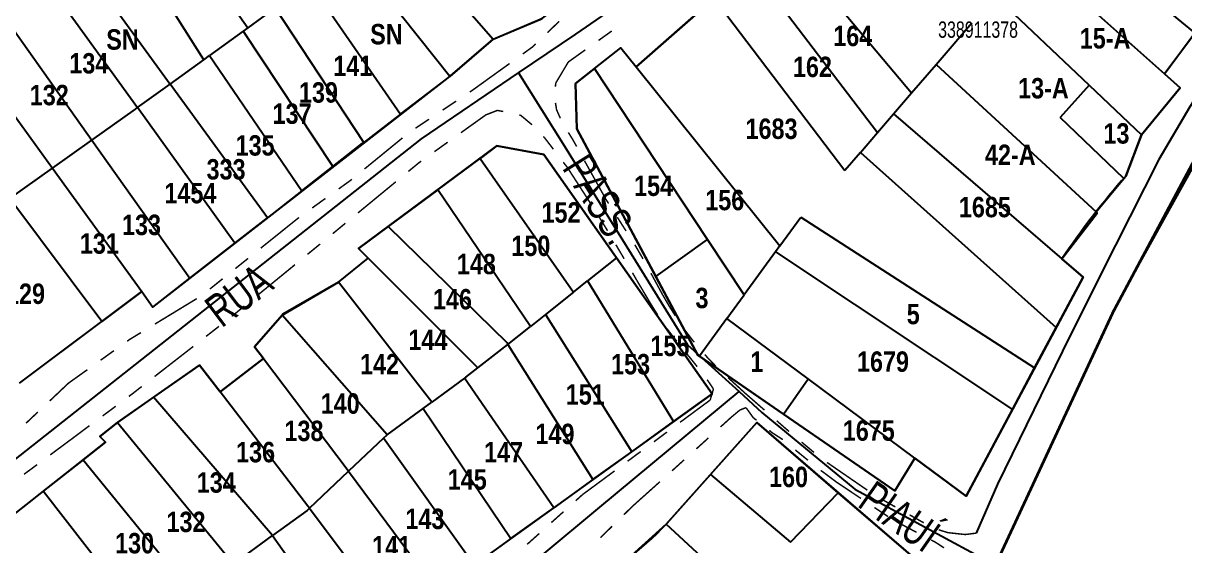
# Model space of a CAD drawing. Extents: x 204256 to 207861, y 4845615 to 4848347.
# Drawn here: x 207319.8 to 207462.1, y 4847288.9 to 4847353 of the extents above; entities that cross this region are included whole.
import ezdxf
from ezdxf.enums import TextEntityAlignment as Align

# ---------------------------------------------------------------- set-up
doc = ezdxf.new("R2010")
doc.units = 0
doc.header["$LTSCALE"] = 1.5
doc.header["$MEASUREMENT"] = 0
doc.linetypes.add('PHANTOMX2', pattern=[5, 2.5, -0.5, 0.5, -0.5, 0.5, -0.5])
for name, color, linetype in [('CD-MALHA-LOTES', 40, 'CONTINUOUS'), ('CD_TXT_QUADRA', 7, 'CONTINUOUS'), ('LM-LIM-SETOR-FISCAL', 7, 'CONTINUOUS'), ('LM-LIMITE-MUNICIPAL', 2, 'CONTINUOUS'), ('RU-QUADRAS', 210, 'CONTINUOUS'), ('SV-EIXO-ROD-ESTR', 7, 'CONTINUOUS'), ('SV-EIXO-RUA-N-PAV', 6, 'CONTINUOUS'), ('SV-EST-MUNIC-PAV', 20, 'CONTINUOUS'), ('SV-RUA-NAO-PAV-S-GUIA-C-GUIA', 7, 'PHANTOMX2'), ('SV-TXT-RUA-N-PAV-S-GUIA-C-GUIA', 7, 'CONTINUOUS'), ('Th_NmrPort', 7, 'CONTINUOUS')]:
    doc.layers.add(name, color=color, linetype=linetype)
doc.styles.add('ARIAL', font='ARIAL.TTF')
doc.styles.get("Standard").update_dxf_attribs({"font": 'swisscbo.ttf'})
doc.linetypes.add('Limite', pattern='A,20,-3,[130,ltypeshp.shx,S=6.35,R=0,X=0,Y=0],-3,20', length=46)

msp = doc.modelspace()

# ---------------------------------------------------------------- linework, layer by layer
at = {"layer": 'CD-MALHA-LOTES', "linetype": 'Continuous'}
for p, q in [((207335.67, 4847369.13), (207347.28, 4847352.4)), ((207365, 4847365.2), (207377.35, 4847351.03)), ((207463.39, 4847351.78), (207446.85, 4847365.44)), ((207341.88, 4847348.49), (207332.15, 4847363.91)), ((207412.74, 4847363.37), (207428.66, 4847344.44)), ((207372.03, 4847346.45), (207360.02, 4847361.6)), ((207326.75, 4847360.68), (207337.77, 4847345.52)), ((207443.3, 4847361.4), (207459.65, 4847346.77)), ((207322.05, 4847358.9), (207333.76, 4847342.63)), ((207408.91, 4847360), (207424.47, 4847339.57)), ((207354.89, 4847357.89), (207366, 4847341.81)), ((207404.44, 4847356.05), (207394.9, 4847347.61)), ((207404.44, 4847356.05), (207420.48, 4847334.93)), ((207450.41, 4847345.4), (207438.9, 4847356.36)), ((207316.43, 4847355.13), (207328.17, 4847338.64)), ((207350.66, 4847354.84), (207347.28, 4847352.4)), ((207361.5, 4847338.37), (207350.66, 4847354.84)), ((207431.65, 4847347.91), (207436.05, 4847353.02)), ((207311.34, 4847351.77), (207323.33, 4847335.21)), ((207346.7, 4847351.98), (207342.58, 4847349)), ((207347.28, 4847352.4), (207346.7, 4847351.98)), ((207346.7, 4847351.98), (207357.71, 4847335.41)), ((207459.65, 4847346.77), (207463.39, 4847351.78)), ((207377.35, 4847351.03), (207372.03, 4847346.45)), ((207341.88, 4847348.49), (207342.58, 4847349)), ((207342.58, 4847349), (207353.91, 4847332.45)), ((207389.77, 4847347.42), (207393.03, 4847349.96)), ((207393.03, 4847349.96), (207394.9, 4847347.61)), ((207337.77, 4847345.52), (207341.88, 4847348.49)), ((207403.64, 4847326.46), (207389.77, 4847347.42)), ((207394.9, 4847347.61), (207412.49, 4847325.68)), ((207428.66, 4847344.44), (207431.65, 4847347.91)), ((207431.65, 4847347.91), (207451.26, 4847329.84)), ((207333.76, 4847342.63), (207337.77, 4847345.52)), ((207349.68, 4847329.14), (207337.77, 4847345.52)), ((207426.43, 4847341.85), (207428.66, 4847344.44)), ((207450.41, 4847345.4), (207446.87, 4847341.4)), ((207450.41, 4847345.4), (207456.83, 4847339.29)), ((207345.7, 4847326.03), (207333.76, 4847342.63)), ((207366, 4847341.81), (207361.5, 4847338.37)), ((207424.47, 4847339.57), (207426.43, 4847341.85)), ((207426.43, 4847341.85), (207447.08, 4847324.09)), ((207454.66, 4847333.95), (207446.87, 4847341.4)), ((207422.37, 4847337.13), (207424.47, 4847339.57)), ((207323.33, 4847335.21), (207328.17, 4847338.64)), ((207328.17, 4847338.64), (207340.2, 4847321.74)), ((207370.56, 4847332.55), (207375.76, 4847336.4)), ((207375.76, 4847336.4), (207387.2, 4847320)), ((207422.37, 4847337.13), (207420.48, 4847334.93)), ((207422.37, 4847337.13), (207446.37, 4847315.68)), ((207318.13, 4847331.51), (207323.33, 4847335.21)), ((207323.33, 4847335.21), (207334.28, 4847320.09)), ((207353.91, 4847332.45), (207357.71, 4847335.41)), ((207451.26, 4847329.84), (207454.66, 4847333.95)), ((207353.91, 4847332.45), (207349.68, 4847329.14)), ((207370.56, 4847332.55), (207364.48, 4847328.04)), ((207381.93, 4847315.8), (207370.56, 4847332.55)), ((207329.39, 4847316.43), (207318.13, 4847331.51)), ((207345.7, 4847326.03), (207349.68, 4847329.14)), ((207412.49, 4847325.68), (207415.06, 4847329.2)), ((207415.06, 4847329.2), (207443.73, 4847310.74)), ((207364.48, 4847328.04), (207379.04, 4847313.84)), ((207340.2, 4847321.74), (207345.7, 4847326.03)), ((207397.29, 4847321.94), (207403.64, 4847326.46)), ((207408.12, 4847319.68), (207403.64, 4847326.46)), ((207411.98, 4847324.97), (207408.12, 4847319.68)), ((207412.49, 4847325.68), (207411.98, 4847324.97)), ((207411.98, 4847324.97), (207441.01, 4847305.64)), ((207358.41, 4847321.25), (207362.04, 4847324.19)), ((207362.04, 4847324.19), (207369.28, 4847316.95)), ((207392.49, 4847324.21), (207388.94, 4847321.39)), ((207335.66, 4847318.19), (207340.2, 4847321.74)), ((207397.29, 4847321.94), (207402.47, 4847312.27)), ((207369.83, 4847306.53), (207358.41, 4847321.25)), ((207387.2, 4847320), (207388.94, 4847321.39)), ((207388.94, 4847321.39), (207399.47, 4847304.15)), ((207334.28, 4847320.09), (207329.39, 4847316.43)), ((207334.28, 4847320.09), (207335.66, 4847318.19)), ((207387.2, 4847320), (207383.78, 4847317.27)), ((207406, 4847316.77), (207408.12, 4847319.68)), ((207319.29, 4847308.87), (207329.39, 4847316.43)), ((207364.37, 4847302.53), (207351.48, 4847317.21)), ((207369.28, 4847316.95), (207375.5, 4847310.75)), ((207383.78, 4847317.27), (207381.93, 4847315.8)), ((207383.78, 4847317.27), (207394.34, 4847300.46)), ((207406, 4847316.77), (207402.64, 4847312.15)), ((207415.97, 4847309.37), (207406, 4847316.77)), ((207379.18, 4847313.61), (207381.93, 4847315.8)), ((207443.73, 4847310.74), (207446.37, 4847315.68)), ((207375.5, 4847310.75), (207379.18, 4847313.61)), ((207379.04, 4847313.84), (207379.18, 4847313.61)), ((207379.18, 4847313.61), (207389.58, 4847297.04)), ((207349.2, 4847311.87), (207343.89, 4847307.78)), ((207349.2, 4847311.87), (207359.46, 4847298.31)), ((207402.47, 4847312.27), (207402.64, 4847312.15)), ((207402.64, 4847312.15), (207412.94, 4847305.07)), ((207374.01, 4847309.59), (207375.5, 4847310.75)), ((207441.01, 4847305.64), (207443.73, 4847310.74)), ((207373.83, 4847309.46), (207369.83, 4847306.53)), ((207374.01, 4847309.59), (207373.83, 4847309.46)), ((207384.79, 4847293.6), (207373.83, 4847309.46)), ((207412.94, 4847305.07), (207415.97, 4847309.37)), ((207429.04, 4847299.66), (207415.97, 4847309.37)), ((207350.32, 4847290.17), (207335.71, 4847307.13)), ((207368.78, 4847305.75), (207369.83, 4847306.53)), ((207364.37, 4847302.53), (207368.78, 4847305.75)), ((207368.78, 4847305.75), (207379.52, 4847289.81)), ((207412.94, 4847305.07), (207426.59, 4847295.68)), ((207435.33, 4847294.99), (207441.01, 4847305.64)), ((207331.31, 4847304.04), (207345.47, 4847286.8)), ((207394.34, 4847300.46), (207399.47, 4847304.15)), ((207363.93, 4847302.12), (207359.64, 4847298.06)), ((207363.93, 4847302.12), (207364.37, 4847302.53)), ((207375.02, 4847286.57), (207363.93, 4847302.12)), ((207389.58, 4847297.04), (207394.34, 4847300.46)), ((207327.1, 4847299.48), (207322.2, 4847295.62)), ((207327.1, 4847299.48), (207340.52, 4847283.03)), ((207426.59, 4847295.68), (207429.04, 4847299.66)), ((207429.04, 4847299.66), (207435.33, 4847294.99)), ((207354.84, 4847293.53), (207359.64, 4847298.06)), ((207359.46, 4847298.31), (207359.64, 4847298.06)), ((207359.64, 4847298.06), (207370.56, 4847283.36)), ((207404.01, 4847297.67), (207413.8, 4847289.38)), ((207389.58, 4847297.04), (207384.79, 4847293.6)), ((207322.2, 4847295.62), (207317.12, 4847291.61)), ((207335.07, 4847279.06), (207322.2, 4847295.62)), ((207413.8, 4847289.38), (207419.65, 4847295.43)), ((207429.4, 4847287.03), (207419.65, 4847295.43)), ((207354.56, 4847293.26), (207350.32, 4847290.17)), ((207354.84, 4847293.53), (207354.56, 4847293.26)), ((207354.84, 4847293.53), (207366.04, 4847278.61)), ((207379.52, 4847289.81), (207384.79, 4847293.6)), ((207415.32, 4847276.14), (207398.57, 4847291.58)), ((207345.55, 4847286.69), (207350.32, 4847290.17)), ((207350.32, 4847290.17), (207361.71, 4847274.09)), ((207379.52, 4847289.81), (207375.02, 4847286.57))]:
    msp.add_line(p, q, dxfattribs=at)
for points in [[(207377.35, 4847351.03), (207383.21, 4847353.45), (207383.41, 4847353.6)], [(207389.77, 4847347.42), (207387.44, 4847345.6), (207387.61, 4847340.02), (207397.29, 4847321.94)], [(207366, 4847341.81), (207371.85, 4847346.29), (207372.03, 4847346.45)], [(207456.83, 4847339.29), (207461.56, 4847345.06), (207459.65, 4847346.77)], [(207328.17, 4847338.64), (207333.5, 4847342.44), (207333.76, 4847342.63)], [(207454.66, 4847333.95), (207454.91, 4847334.24), (207456.83, 4847339.29)], [(207357.71, 4847335.41), (207361.36, 4847338.26), (207361.5, 4847338.37)], [(207392.49, 4847324.21), (207383.58, 4847336.88), (207377.82, 4847337.93), (207375.76, 4847336.4)], [(207447.08, 4847324.09), (207451.42, 4847329.7), (207451.26, 4847329.84)], [(207364.48, 4847328.04), (207360.86, 4847325.36), (207362.04, 4847324.19)], [(207399.47, 4847304.15), (207404.21, 4847307.56), (207392.49, 4847324.21)], [(207446.37, 4847315.68), (207449.67, 4847321.86), (207447.08, 4847324.09)], [(207358.41, 4847321.25), (207351.59, 4847317.33), (207351.48, 4847317.21)], [(207351.48, 4847317.21), (207348.1, 4847313.32), (207349.2, 4847311.87)], [(207343.89, 4847307.78), (207341.37, 4847311.06), (207335.71, 4847307.13)], [(207354.65, 4847293.78), (207343.89, 4847307.78)], [(207335.71, 4847307.13), (207331.58, 4847304.25), (207331.31, 4847304.04)], [(207331.31, 4847304.04), (207329.13, 4847302.33), (207329.83, 4847301.63), (207327.1, 4847299.48)], [(207419.65, 4847295.43), (207409.68, 4847304.03), (207404.01, 4847297.67)], [(207404.01, 4847297.67), (207398.67, 4847291.67), (207398.57, 4847291.58)], [(207354.84, 4847293.53), (207354.65, 4847293.78)], [(207398.57, 4847291.58), (207393.86, 4847287.32), (207393.75, 4847287.25)]]:
    msp.add_lwpolyline(points, dxfattribs=at)
at = {"layer": 'LM-LIM-SETOR-FISCAL', "linetype": 'Limite', "ltscale": 0.1, "const_width": 0.13, "flags": 128}
msp.add_lwpolyline([(204255.91, 4845774.54), (204446.84, 4845974), (204535.1, 4846039.96), (204560.77, 4846069.41), (204570.54, 4846097.54), (204632.4, 4846153.82), (204654.94, 4846153.05), (205078.23, 4846433.21), (204983.84, 4846565.04), (204273.38, 4846554.21), (204347.03, 4846594.12), (204378.32, 4846626.2), (204398.13, 4846660.67), (204526.98, 4846971.03), (204438.64, 4847114.19), (204402.08, 4847237.98), (204373.18, 4847447.79), (204373.2, 4847552.6), (204365.79, 4847552.5), (205446.22, 4847576.17), (205460.3, 4847496.97), (205556.14, 4847515.7), (205660.88, 4847539.89), (205654.63, 4847591.47), (205807.66, 4847598.84), (205876.3, 4847605.11), (205880.92, 4847594.37), (205947.96, 4847607.22), (205959.47, 4847609.16), (205968.56, 4847603.73), (205972.79, 4847599.34), (206017.95, 4847599.66), (206211.07, 4847610.99), (206253.35, 4847609.47), (206274.49, 4847604.21), (206283.85, 4847619.28), (206186.17, 4847750.07), (206524.96, 4848001.52), (206519.68, 4848013.26), (206960.49, 4848346.74), (206966.87, 4848336.83), (206987.16, 4848307.84), (207005.71, 4848281.99), (207017.4, 4848267.11), (206974.73, 4848235.13), (206955.48, 4848219.86), (206950.26, 4848216.07), (206955.58, 4848209.27), (206959.42, 4848202.77), (206982.67, 4848172.12), (206995.35, 4848155.22), (207005.92, 4848142.54), (207020.41, 4848120.82), (207031.95, 4848105.77), (207060.87, 4848065.4), (207066.5, 4848058.01), (207069.11, 4848053.33), (207069.26, 4848049.8), (207069.37, 4848045.04), (207075.04, 4848034.33), (207087.01, 4848019.05), (207090.77, 4848014.03), (207100.06, 4848001.48), (207111.59, 4847986.15), (207126.09, 4847965.9), (207130.37, 4847960.22), (207134.22, 4847955.66), (207145.03, 4847940.16), (207159.13, 4847921.36), (207169.47, 4847906.92), (207186.34, 4847883.83), (207193.03, 4847885.67), (207202.51, 4847892.47), (207242.67, 4847921.29), (207248.23, 4847915.4), (207260.72, 4847896.98), (207285.87, 4847860.83), (207310.76, 4847826.26), (207315.6, 4847819.35), (207328.91, 4847799.72), (207333.8, 4847793.43), (207340.01, 4847785.42), (207350.49, 4847771.92), (207365.1, 4847750.55), (207367.63, 4847745.51), (207368.81, 4847743.14), (207390.62, 4847713.26), (207400.06, 4847698.96), (207410.24, 4847685.38), (207427.79, 4847661.69), (207431.06, 4847656.73), (207440.44, 4847642.51), (207457.67, 4847619.01), (207463.75, 4847610.71), (207498.88, 4847562.81), (207506.17, 4847553.18), (207511.91, 4847545.61), (207531.85, 4847519.47), (207540.14, 4847507.78), (207556.36, 4847486.66), (207571.87, 4847465.34), (207564.83, 4847458.43), (207551.89, 4847445.71), (207534.74, 4847428.33), (207518.94, 4847409.14), (207499.11, 4847384.81), (207498.17, 4847383.65), (207496.47, 4847381.56), (207486.15, 4847368.88), (207482.26, 4847364.11), (207477.47, 4847358.01), (207465.6, 4847339.64), (207465.56, 4847339.57), (207453.37, 4847317.61), (207438.93, 4847286.56), (207430.8, 4847269.09), (207410.93, 4847225.64), (207406.21, 4847217.15), (207396.71, 4847200.13), (207391.02, 4847192.25), (207379.11, 4847175.75), (207360.52, 4847152.72), (207355.52, 4847146.52), (207336.47, 4847121.03), (207323.47, 4847103.64), (207318.06, 4847094.89), (207310.15, 4847082.08), (207305.19, 4847073.38), (207304.65, 4847072.43), (207303.79, 4847070.78), (207287.7, 4847039.93), (207271.61, 4847010.96), (207261.28, 4846991.91), (207237.73, 4846950.07), (207236, 4846947.01), (207246.02, 4846928.73), (207251.02, 4846918.92), (207261.83, 4846899.5), (207265.63, 4846893.3), (207284.85, 4846863.07), (207289.66, 4846855.66), (207307.47, 4846827.84), (207314.88, 4846816.63), (207320.06, 4846808.15), (207332.53, 4846791.25), (207339.11, 4846782.58), (207345.12, 4846773.87), (207348.76, 4846768.8), (207357.76, 4846756.36), (207363.08, 4846749.04), (207366.95, 4846743.73), (207375.37, 4846734.54), (207383.22, 4846728.41), (207384.7, 4846727.73), (207392.17, 4846724.3), (207394.9, 4846723.05), (207402.49, 4846720.73), (207417.51, 4846716.14), (207437.03, 4846709.56), (207455.89, 4846703.64), (207460.62, 4846701.8), (207464.4, 4846700.29), (207467.39, 4846699.09), (207481.11, 4846693.55), (207488.13, 4846690.92), (207492.95, 4846689.16), (207510.17, 4846679.84), (207529.47, 4846668.22), (207543.72, 4846659.45), (207561.49, 4846646.95), (207570.84, 4846639.98), (207577.05, 4846635.29), (207586.86, 4846628.1), (207606.11, 4846612.63), (207623.66, 4846599.69), (207639.45, 4846588.94), (207662.08, 4846572.67), (207671.27, 4846565.58), (207685.28, 4846561.61), (207697.24, 4846558.13), (207709.78, 4846554.65), (207731.23, 4846549.14), (207735.6, 4846547.91), (207745.02, 4846545.25), (207762.81, 4846541.24), (207775.65, 4846538.39), (207787.75, 4846535.54), (207783.77, 4846513.63), (207781.5, 4846502.37), (207779.56, 4846492.81), (207778.5, 4846480), (207783.13, 4846476.08), (207788.36, 4846474.34), (207788.71, 4846474.22), (207798.97, 4846471.45), (207842.08, 4846460.36), (207844.37, 4846459.93), (207847.21, 4846459.39), (207851.95, 4846457.87), (207854.6, 4846457.02), (207858.96, 4846455.96), (207860.74, 4846451.34), (207859.67, 4846437.09), (207856.83, 4846420), (207854.33, 4846403.63), (207846.53, 4846396.15), (207836.81, 4846356.4), (207833.21, 4846341.98), (207827.16, 4846317.88), (207806.6, 4846238.03), (207795.3, 4846194.29), (207792.57, 4846183.36), (207787.76, 4846165.39), (207754.01, 4846025.3), (207739.36, 4845961), (207739.21, 4845960.34), (207737.77, 4845953.31), (207733.28, 4845938.2), (207726.95, 4845910.14), (207723, 4845891.36), (207741.21, 4845886.65), (207760.55, 4845879.79), (207773.24, 4845875.33), (207781.18, 4845873.09), (207785.9, 4845871.77), (207797.77, 4845868.36), (207799.24, 4845867.93), (207814.84, 4845863.98), (207831.48, 4845857.74), (207850.72, 4845850.88), (207842.01, 4845830.09), (207833.57, 4845800.72), (207825.14, 4845777.91), (207814.83, 4845746.81), (207813.3, 4845742.3), (207812.54, 4845740.05), (207809.34, 4845729.53), (207804.2, 4845714.63), (207791.7, 4845677.75), (207783.5, 4845679.57), (207766.81, 4845685.02), (207754.43, 4845688.82), (207739.64, 4845691.3), (207722.13, 4845693.94), (207717.1, 4845694.68), (207690.08, 4845700.62), (207680.08, 4845702.89), (207670.03, 4845704.98), (207667.81, 4845700.16), (207660.99, 4845676.98), (207660.54, 4845673.8), (207657.39, 4845659.57), (207656.59, 4845656.53), (207655.95, 4845653.98), (207650.56, 4845639.59), (207647.27, 4845633.02), (207644.17, 4845622.85), (207641.37, 4845615.1), (207618.1, 4845615.4), (207601.33, 4845615.86), (207592.93, 4845615.82), (207543.69, 4845617.43), (207493.78, 4845618.83), (207471.28, 4845620.61), (207442.67, 4845621.38), (207409.05, 4845621.45), (207395.8, 4845621.64), (207345.61, 4845622.76), (207297.34, 4845623.66), (207294.87, 4845656.58), (207289.29, 4845728.51), (207262.54, 4845726.7), (207256.04, 4845726.92), (207223.17, 4845727.38), (207195.16, 4845729.67), (207135.61, 4845730.44), (207094.04, 4845731.93), (207071.52, 4845732.83), (207036.85, 4845734.18), (207004.87, 4845734.18), (206995.29, 4845734.45), (206955.41, 4845735.22), (205304.22, 4845806.54), (205065.89, 4845798.29), (204762.24, 4845774.02), (204255.91, 4845774.54)], close=True, dxfattribs=at)
at = {"layer": 'LM-LIMITE-MUNICIPAL'}
msp.add_lwpolyline([(207463.49, 4847336.55, 0.35, 0.35, 0), (207453.37, 4847317.61, 0.35, 0.35, 0), (207438.93, 4847286.56, 0.35, 0.35, 0), (207430.8, 4847269.09, 0.35, 0.35, 0), (207410.93, 4847225.64, 0.35, 0.35, 0), (207406.21, 4847217.15, 0.35, 0.35, 0), (207396.71, 4847200.13, 0.35, 0.35, 0), (207391.02, 4847192.25, 0.35, 0.35, 0), (207379.11, 4847175.75, 0.35, 0.35, 0), (207360.52, 4847152.72, 0.35, 0.35, 0), (207355.52, 4847146.52, 0.35, 0.35, 0), (207336.47, 4847121.03, 0.35, 0.35, 0), (207323.47, 4847103.64, 0.35, 0.35, 0), (207319.76, 4847097.32, 0.35, 0.35, 0), (207318.06, 4847094.89, 0.35, 0.35, 0), (207312.46, 4847086.85, 0.35, 0.35, 0), (207305.19, 4847073.38, 0.35, 0.35, 0), (207303.79, 4847070.78, 0.35, 0.35, 0), (207285.79, 4847037.4, 0.35, 0.35, 0), (207271.61, 4847010.96, 0.35, 0.35, 0), (207261.28, 4846991.91, 0.35, 0.35, 0), (207237.73, 4846950.07, 0.35, 0.35, 0), (207236, 4846947.01, 0.35, 0.35, 0)], format="xyseb", dxfattribs=at)
at = {"layer": 'RU-QUADRAS', "color": 6, "linetype": 'Continuous'}
for points in [[(207319.29, 4847308.87), (207334.28, 4847320.09), (207335.66, 4847318.19), (207371.85, 4847346.29), (207377.35, 4847351.03), (207383.41, 4847353.6), (207445.67, 4847399.83), (207446.33, 4847398.95), (207457.51, 4847406.8), (207433.04, 4847436.47, -0.019729), (207408.9, 4847420.52), (207383.74, 4847400.69, 0.032816), (207362.74, 4847389.28), (207354.2, 4847382.74), (207343.82, 4847376.99), (207338.99, 4847373.49), (207335.67, 4847369.13), (207330.95, 4847365.81), (207332.15, 4847363.91), (207326.75, 4847360.68), (207325.79, 4847361.99), (207321.77, 4847358.67), (207305.68, 4847348.02, -0.019103)], [(207388.12, 4847283.66, 0.08231), (207398.57, 4847291.58), (207409.68, 4847304.03), (207429.4, 4847287.03)]]:
    msp.add_lwpolyline(points, format="xyb", dxfattribs=at)
msp.add_lwpolyline([(207387.44, 4847345.6), (207393.03, 4847349.96), (207394.9, 4847347.62), (207412.74, 4847363.37), (207423.5, 4847369.87), (207442.33, 4847383.96), (207442.99, 4847383.1), (207450.29, 4847388.44), (207468.2, 4847404.73), (207491.62, 4847386.23), (207468.9, 4847355.17), (207467.08, 4847356.69), (207459.65, 4847346.77), (207461.56, 4847345.06), (207456.84, 4847339.3), (207454.91, 4847334.24, 0.031965), (207447.08, 4847324.09), (207449.67, 4847321.86), (207435.33, 4847294.99), (207429.04, 4847299.66), (207426.59, 4847295.68), (207402.47, 4847312.27), (207387.61, 4847340.02)], format="xyb", close=True, dxfattribs=at)
msp.add_lwpolyline([(207302.38, 4847279.99), (207329.83, 4847301.63), (207329.13, 4847302.33), (207331.31, 4847304.04), (207341.37, 4847311.06), (207343.89, 4847307.78), (207349.2, 4847311.87), (207348.1, 4847313.32), (207351.48, 4847317.21), (207358.41, 4847321.25), (207362.03, 4847324.18), (207360.86, 4847325.36), (207377.82, 4847337.93), (207383.58, 4847336.88), (207404.21, 4847307.56), (207370.47, 4847283.3)], dxfattribs=at)
at = {"layer": 'SV-EIXO-ROD-ESTR'}
msp.add_lwpolyline([(207236, 4846947.01), (207237.73, 4846950.07), (207261.28, 4846991.91), (207271.61, 4847010.96), (207310.15, 4847082.08), (207323.47, 4847103.64), (207336.47, 4847121.03), (207355.52, 4847146.52), (207360.52, 4847152.72), (207379.11, 4847175.75), (207391.02, 4847192.25), (207396.71, 4847200.13), (207406.21, 4847217.15), (207410.93, 4847225.64), (207430.8, 4847269.09), (207432.85, 4847273.5), (207438.93, 4847286.56), (207453.37, 4847317.61), (207458.89, 4847327.72), (207466.69, 4847341.99)], dxfattribs=at)
at = {"layer": 'SV-EIXO-RUA-N-PAV'}
for points in [[(206973.92, 4847052.6), (207007.77, 4847071.57), (207031.38, 4847085.44), (207061.56, 4847107.43), (207075.08, 4847119.32), (207099.59, 4847137.26), (207126.44, 4847154.92), (207131.52, 4847158.96), (207136.17, 4847162.67), (207165.1, 4847182.85), (207222.5, 4847227.45), (207259.62, 4847254.66), (207315.67, 4847297.11), (207368.56, 4847338.82), (207380.48, 4847346.88), (207387.48, 4847351.62), (207421.45, 4847375.05), (207445.06, 4847393.97), (207461.1, 4847404.33), (207465.04, 4847406.96), (207469.75, 4847410.1), (207478.22, 4847420.01), (207488.67, 4847429.56), (207503.99, 4847444.34)], [(207380.48, 4847346.88), (207386.1, 4847337.89), (207401.2, 4847313.54), (207407.51, 4847307.82), (207410.31, 4847305.28), (207421.7, 4847295.88), (207438.93, 4847286.56)], [(206993.44, 4847007.96), (207006.66, 4847014.41), (207040.55, 4847034.35), (207073.87, 4847057.13), (207114.88, 4847086.18), (207151.06, 4847113.53), (207154.67, 4847116.19), (207161.88, 4847121.5), (207174.13, 4847130.62), (207182.67, 4847138.59), (207237.5, 4847176.61), (207273.95, 4847205.38), (207301.01, 4847223.04), (207348.01, 4847258.35), (207390.44, 4847293.67), (207407.51, 4847307.82)]]:
    msp.add_lwpolyline(points, dxfattribs=at)
at = {"layer": 'SV-EST-MUNIC-PAV'}
msp.add_lwpolyline([(207493.62, 4847383.83), (207482.16, 4847369.29), (207473.78, 4847358.74), (207466.68, 4847348.78), (207462.74, 4847342.73), (207458.95, 4847336.29), (207453.63, 4847325.78), (207448, 4847314.53), (207441.87, 4847301.98), (207439.19, 4847296.48), (207436.57, 4847290.48)], dxfattribs=at)
at = {"layer": 'SV-RUA-NAO-PAV-S-GUIA-C-GUIA', "const_width": 0.18}
for points in [[(207384.01, 4847351.81), (207385.45, 4847353.2)], [(207391.9, 4847352.02), (207390.28, 4847350.86)], [(207381.8, 4847349.79), (207382.21, 4847350.08)], [(207382.21, 4847350.08), (207382.57, 4847350.43)], [(207380.99, 4847349.2), (207381.8, 4847349.79)], [(207388.65, 4847349.7), (207387.02, 4847348.54)], [(207374.74, 4847344.7), (207379.37, 4847348.03)], [(207386.58, 4847348.23), (207385.32, 4847346.12)], [(207387.02, 4847348.54), (207386.58, 4847348.23)], [(207385.32, 4847346.12), (207385.03, 4847345.63)], [(207374.5, 4847344.54), (207374.74, 4847344.7)], [(207385.03, 4847345.63), (207384.99, 4847345.2)], [(207371.17, 4847342.32), (207372.83, 4847343.43)], [(207385, 4847343.21), (207385.13, 4847342.38)], [(207375.85, 4847341.3), (207376.47, 4847341.74)], [(207376.47, 4847341.74), (207377.63, 4847342.19)], [(207377.63, 4847342.19), (207377.88, 4847342.29)], [(207377.88, 4847342.29), (207378.59, 4847342.15)], [(207380.55, 4847341.74), (207380.72, 4847341.7)], [(207380.72, 4847341.7), (207382.12, 4847340.53)], [(207385.13, 4847342.38), (207385.6, 4847341.32)], [(207367.84, 4847340.1), (207369.5, 4847341.21)], [(207373.41, 4847339.55), (207375.85, 4847341.3)], [(207361.59, 4847335.11), (207366.24, 4847338.91)], [(207383.51, 4847339.1), (207383.64, 4847338.96)], [(207383.64, 4847338.96), (207384.12, 4847338.34)], [(207386.58, 4847339.58), (207387.11, 4847338.73)], [(207387.11, 4847338.73), (207387.11, 4847338.73)], [(207387.11, 4847338.73), (207387.11, 4847338.73)], [(207387.11, 4847338.73), (207387.59, 4847337.86)], [(207370.16, 4847337.23), (207371.79, 4847338.39)], [(207384.12, 4847338.34), (207384.74, 4847337.53)], [(207367.75, 4847335.45), (207368.26, 4847335.87)], [(207368.26, 4847335.87), (207368.53, 4847336.06)], [(207385.96, 4847335.94), (207386.46, 4847335.29)], [(207388.56, 4847336.11), (207390.99, 4847331.74)], [(207366.97, 4847334.81), (207367.75, 4847335.45)], [(207386.46, 4847335.29), (207389.27, 4847330.94)], [(207358.43, 4847332.67), (207359.24, 4847333.25)], [(207359.24, 4847333.25), (207360, 4847333.8)], [(207360, 4847333.8), (207360.05, 4847333.84)], [(207360.8, 4847329.73), (207365.43, 4847333.54)], [(207390.99, 4847331.74), (207391.14, 4847331.46)], [(207355.18, 4847330.33), (207356.8, 4847331.5)], [(207391.14, 4847331.46), (207391.51, 4847330.88)], [(207352.78, 4847328.54), (207353.48, 4847329.1)], [(207353.48, 4847329.1), (207353.56, 4847329.16)], [(207390.34, 4847329.25), (207390.86, 4847328.39)], [(207392.58, 4847329.19), (207393.65, 4847327.51)], [(207348.88, 4847325.41), (207352.78, 4847328.54)], [(207357.71, 4847327.19), (207359.25, 4847328.46)], [(207390.86, 4847328.39), (207390.97, 4847328.22)], [(207390.97, 4847328.22), (207391.38, 4847327.54)], [(207354.61, 4847324.65), (207356.16, 4847325.92)], [(207392.41, 4847325.82), (207392.51, 4847325.64)], [(207394.73, 4847325.82), (207395.73, 4847324.09)], [(207392.51, 4847325.64), (207393.42, 4847324.1)], [(207345.76, 4847322.9), (207347.32, 4847324.15)], [(207348.42, 4847319.58), (207353.07, 4847323.38)], [(207342.64, 4847320.4), (207344.2, 4847321.65)], [(207394.44, 4847322.38), (207394.94, 4847321.51)], [(207396.7, 4847322.34), (207396.93, 4847321.91)], [(207396.93, 4847321.91), (207397.65, 4847320.58)], [(207394.94, 4847321.51), (207395.26, 4847320.97)], [(207395.26, 4847320.97), (207396.47, 4847318.93)], [(207397.65, 4847320.58), (207398.12, 4847319.71)], [(207335.9, 4847316.1), (207341.03, 4847319.22)], [(207396.47, 4847318.93), (207396.76, 4847318.45)], [(207398.12, 4847319.71), (207398.63, 4847318.84)], [(207398.63, 4847318.84), (207398.87, 4847318.41)], [(207345.33, 4847317.05), (207346.88, 4847318.32)], [(207396.76, 4847318.45), (207397.52, 4847317.23)], [(207398.87, 4847318.41), (207399.68, 4847317.13)], [(207345.33, 4847317.05), (207345.33, 4847317.05)], [(207332.84, 4847314.24), (207334.19, 4847315.06)], [(207342.17, 4847314.59), (207343.75, 4847315.82)], [(207398.64, 4847315.57), (207398.69, 4847315.5)], [(207398.69, 4847315.5), (207399.87, 4847313.99)], [(207400.79, 4847315.47), (207400.93, 4847315.28)], [(207400.93, 4847315.28), (207401.39, 4847314.67)], [(207401.39, 4847314.67), (207401.84, 4847314.08)], [(207332.5, 4847314), (207332.84, 4847314.24)], [(207335.86, 4847309.67), (207340.6, 4847313.36)], [(207401.84, 4847314.08), (207402.01, 4847313.88)], [(207329.24, 4847311.67), (207330.87, 4847312.84)], [(207401.11, 4847312.43), (207401.49, 4847311.98)], [(207401.49, 4847311.98), (207402.37, 4847310.88)], [(207403.31, 4847312.37), (207403.72, 4847311.89)], [(207403.72, 4847311.89), (207404.68, 4847310.91)], [(207325.33, 4847308.88), (207327.62, 4847310.51)], [(207323.01, 4847306.69), (207325.19, 4847308.75)], [(207325.19, 4847308.75), (207325.33, 4847308.88)], [(207403.59, 4847309.29), (207404.15, 4847308.46)], [(207406.14, 4847309.55), (207407.62, 4847308.2)], [(207332.7, 4847307.23), (207333.16, 4847307.57)], [(207333.16, 4847307.57), (207334.28, 4847308.45)], [(207404.36, 4847308.14), (207404.08, 4847307.18)], [(207404.15, 4847308.46), (207404.36, 4847308.14)], [(207407.62, 4847308.2), (207408.29, 4847307.59)], [(207408.29, 4847307.59), (207410.62, 4847305.56)], [(207329.49, 4847304.84), (207331.09, 4847306.03)], [(207403.96, 4847306.79), (207400.27, 4847304.06)], [(207404.08, 4847307.18), (207403.96, 4847306.79)], [(207320.1, 4847303.95), (207321.55, 4847305.32)], [(207406.64, 4847304.77), (207405.22, 4847303.48)], [(207406.71, 4847304.82), (207406.64, 4847304.77)], [(207407.61, 4847305.57), (207406.71, 4847304.82)], [(207408.36, 4847305.86), (207407.61, 4847305.57)], [(207408.37, 4847305.84), (207408.36, 4847305.86)], [(207408.36, 4847305.86), (207408.36, 4847305.86)], [(207409.24, 4847304.63), (207408.37, 4847305.84)], [(207409.64, 4847304.31), (207409.24, 4847304.63)], [(207325.94, 4847302.2), (207327.88, 4847303.65)], [(207411.55, 4847302.79), (207411.21, 4847303.07)], [(207412.13, 4847304.24), (207413.64, 4847302.93)], [(207324.67, 4847301.26), (207325.15, 4847301.62)], [(207325.15, 4847301.62), (207325.48, 4847301.86)], [(207325.48, 4847301.86), (207325.94, 4847302.2)], [(207397.58, 4847302.06), (207397.06, 4847301.67)], [(207397.86, 4847302.27), (207397.58, 4847302.06)], [(207398.66, 4847302.86), (207397.86, 4847302.27)], [(207403.64, 4847302.05), (207402.26, 4847300.8)], [(207403.74, 4847302.14), (207403.64, 4847302.05)], [(207412.02, 4847302.49), (207411.55, 4847302.79)], [(207412.86, 4847301.94), (207412.02, 4847302.49)], [(207415.17, 4847301.64), (207416.7, 4847300.36)], [(207323.07, 4847300.07), (207324.67, 4847301.26)], [(207395.45, 4847300.48), (207393.84, 4847299.29)], [(207415.95, 4847299.41), (207414.4, 4847300.67)], [(207319.86, 4847297.69), (207321.46, 4847298.88)], [(207400.77, 4847299.46), (207399.29, 4847298.12)], [(207418.29, 4847299.14), (207423.23, 4847295.74)], [(207392.24, 4847298.1), (207389.02, 4847295.72)], [(207419.48, 4847296.71), (207417.52, 4847298.17)], [(207397.8, 4847296.78), (207394.82, 4847294.11)], [(207419.94, 4847296.4), (207419.48, 4847296.71)], [(207422.44, 4847294.73), (207419.94, 4847296.4)], [(207388.34, 4847295.22), (207387.48, 4847294.45)], [(207389.02, 4847295.72), (207388.34, 4847295.22)], [(207424.92, 4847294.67), (207426.66, 4847293.69)], [(207385.99, 4847293.11), (207384.5, 4847291.78)], [(207394.39, 4847293.72), (207393.38, 4847292.73)], [(207394.82, 4847294.11), (207394.39, 4847293.72)], [(207425.76, 4847292.51), (207424.1, 4847293.62)], [(207428.41, 4847292.72), (207430.15, 4847291.74)], [(207383.02, 4847290.44), (207381.53, 4847289.11)], [(207391.95, 4847291.33), (207390.52, 4847289.93)], [(207429.26, 4847290.58), (207427.49, 4847291.51)], [(207431.97, 4847290.9), (207432.92, 4847290.59)], [(207432.92, 4847290.59), (207433.04, 4847290.55)], [(207433.04, 4847290.55), (207434.9, 4847290.34)], [(207434.9, 4847290.34), (207435.23, 4847290.31)], [(207435.23, 4847290.31), (207435.89, 4847290.39)], [(207435.89, 4847290.39), (207436.57, 4847290.48)], [(207431.53, 4847289.39), (207431.03, 4847289.65)], [(207431.9, 4847289.15), (207431.53, 4847289.39)], [(207432.62, 4847288.68), (207431.9, 4847289.15)]]:
    msp.add_lwpolyline(points, dxfattribs=at)

# ---------------------------------------------------------------- texts
at = {"layer": 'CD_TXT_QUADRA', "linetype": 'Continuous', "style": 'ARIAL', "width": 0.7}
msp.add_text('338911378', height=2, dxfattribs=at).set_placement((207436.8, 4847352.19), align=Align.MIDDLE)
at = {"layer": 'SV-TXT-RUA-N-PAV-S-GUIA-C-GUIA', "style": 'ARIAL', "width": 0.7}
for s, rotation, p in [('PASS.', 302, (207385.74, 4847335.23)), ('RUA', 37, (207344.08, 4847315.56)), ('PIAUÍ', 325, (207421.87, 4847293.82))]:
    msp.add_text(s, height=4, rotation=rotation, dxfattribs=at).set_placement(p)
at = {"layer": 'Th_NmrPort', "color": 1}
for s, p in [('SN', (207329.94, 4847350.98)), ('SN', (207362.29, 4847351.63)), ('164', (207419.05, 4847351.41)), ('15-A', (207449.27, 4847351.12)), ('134', (207325.41, 4847348.06)), ('141', (207357.76, 4847347.74)), ('162', (207414.11, 4847347.62)), ('13-A', (207441.71, 4847345.01)), ('132', (207320.56, 4847344.17)), ('139', (207353.56, 4847344.49)), ('137', (207350.32, 4847341.89)), ('1683', (207408.3, 4847340.04)), ('13', (207452.17, 4847339.47)), ('135', (207345.79, 4847338)), ('42-A', (207437.65, 4847336.85)), ('333', (207342.23, 4847335.07)), ('1454', (207337.06, 4847332.15)), ('154', (207394.64, 4847333.05)), ('156', (207403.36, 4847331.3)), ('1685', (207434.45, 4847330.44)), ('152', (207383.29, 4847329.78)), ('133', (207331.87, 4847328.26)), ('131', (207326.7, 4847325.98)), ('150', (207379.59, 4847325.69)), ('148', (207372.91, 4847323.46)), ('129', (207317.65, 4847319.82)), ('146', (207369.98, 4847319.15)), ('3', (207402.16, 4847319.3)), ('5', (207428.06, 4847317.33)), ('144', (207366.98, 4847314.17)), ('155', (207396.64, 4847313.42)), ('142', (207361.05, 4847311.19)), ('153', (207391.82, 4847311.19)), ('1', (207408.89, 4847311.49)), ('1679', (207421.96, 4847311.5)), ('140', (207356.23, 4847306.36)), ('151', (207386.26, 4847307.48)), ('138', (207351.78, 4847303.01)), ('149', (207382.55, 4847302.64)), ('1675', (207420.22, 4847303.05)), ('136', (207345.85, 4847300.41)), ('147', (207376.25, 4847300.41)), ('134', (207341.03, 4847296.69)), ('145', (207371.8, 4847297.06)), ('160', (207411.18, 4847297.37)), ('143', (207366.61, 4847292.23)), ('132', (207337.32, 4847291.86)), ('130', (207331.02, 4847289.25)), ('141', (207362.53, 4847288.88))]:
    msp.add_text(s, height=2.5, dxfattribs=at).set_placement(p, align=Align.MIDDLE_LEFT)

doc.saveas('drawing.dxf')
